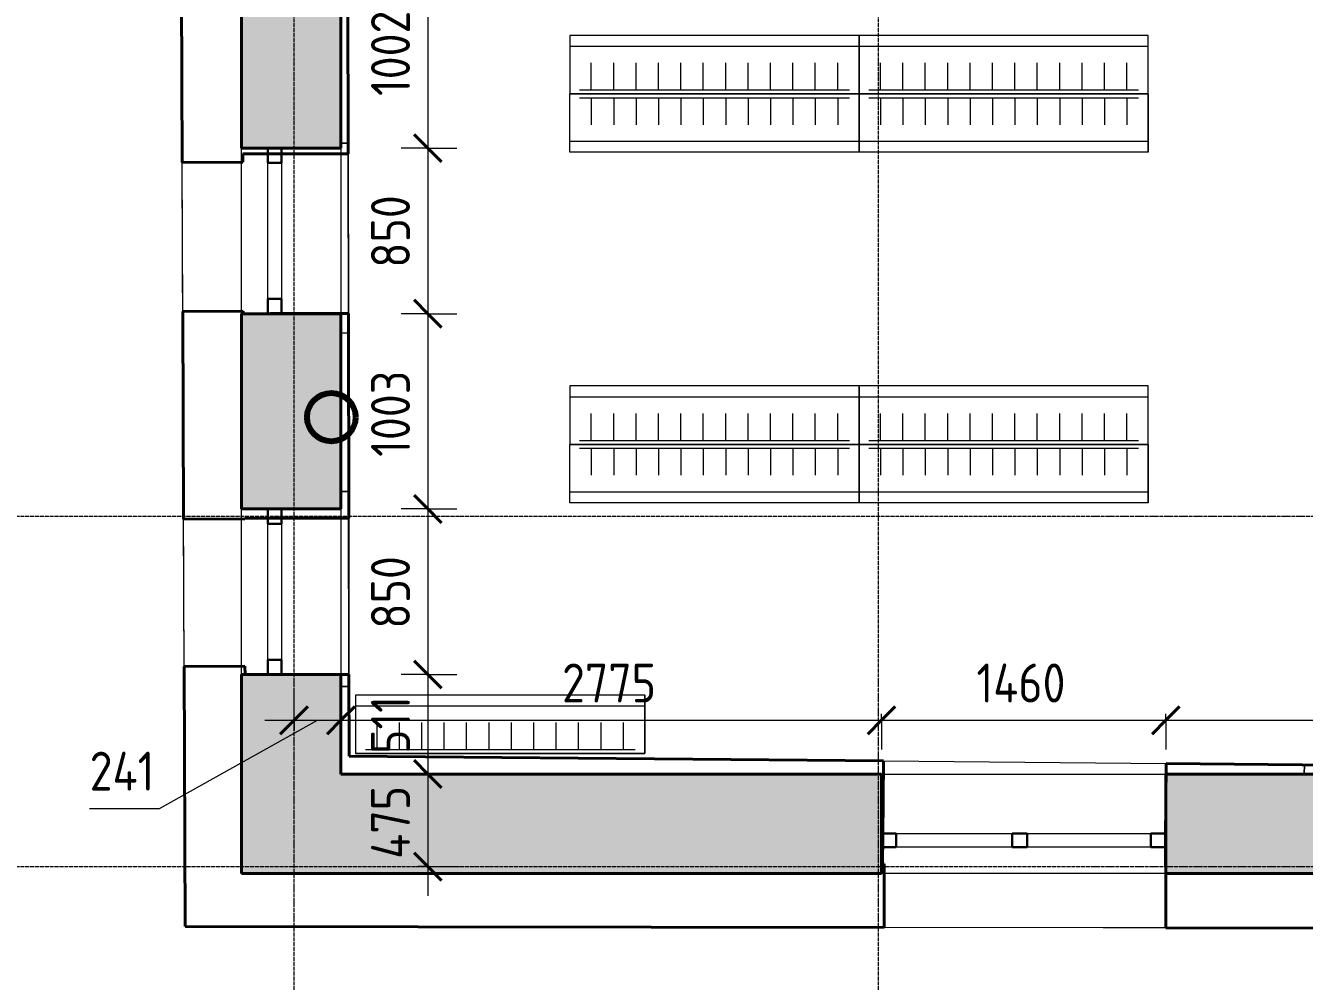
# Model space of a CAD drawing. Header units: millimetres. Extents: x -11886 to 68941, y -8130 to 45506.
# Drawn here: x -819 to 5748, y -283 to 4625 of the extents above; entities that cross this region are included whole.
import ezdxf

# ---------------------------------------------------------------- set-up
doc = ezdxf.new("R2010")
doc.units = ezdxf.units.MM
doc.linetypes.add('ADSK_Линия сетки', pattern=[25, 20, -2.5, 0, -2.5])
for name, color, linetype, lineweight in [('Витраж', 7, 'Continuous', 18), ('Оси', 7, 'Continuous', 9), ('Размеры', 7, 'Continuous', 9), ('Размеры-100', 7, 'Continuous', 9), ('Стены', 7, 'Continuous', 18), ('Стены наружные', 7, 'Continuous', 18), ('стояки', 7, 'Continuous', 9)]:
    doc.layers.add(name, color=color, linetype=linetype, lineweight=lineweight)
for name, color, linetype, lineweight, true_color in [('планы со стояками отопление_dwg', 7, 'Continuous', 9, 0x767676), ('Стены разрез', 7, 'Continuous', 40, 0xbb5389), ('ТХ', 5, 'Continuous', 9, 0x0000ff), ('ТХ 1 этаж_dwg', 7, 'Continuous', 9, 0x767676)]:
    doc.layers.add(name, color=color, linetype=linetype, lineweight=lineweight, true_color=true_color)
doc.styles.add('GOST Common_1', font='GOST_Common.ttf', dxfattribs={"width": 0.9, "height": 200})
doc.dimstyles.new('ADSK_Основной_2_мм_Округление_до_1_мм', dxfattribs={"dimscale": 304.8, "dimtxt": 201.142999, "dimasz": 0.463911, "dimexe": 0.492126, "dimexo": 0.492126, "dimgap": 0.098425, "dimtad": 1, "dimdec": 0, "dimdsep": 46, "dimtxsty": 'GOST Common_1', "dimblk1": 'OBLIQUE', "dimblk2": 'OBLIQUE', "dimsah": 1, "dimcen": 0.09, "dimdle": 0.492126, "dimazin": 2, "dimtfac": 1, "dimtdec": 4, "dimtix": 1, "dimtmove": 0, "dimatfit": 3, "dimfxl": 1, "dimtvp": 1, "dimtolj": 1, "dimtzin": 0, "dimlwd": 20, "dimlwe": 20, "dimarcsym": 2})
doc.dimstyles.new('ADSK_Основной_2_мм_Округление_до_1_мм_1', dxfattribs={"dimscale": 304.8, "dimtxt": 201.142999, "dimasz": 0.463911, "dimexe": 0.492126, "dimexo": 0.492126, "dimgap": 0.098425, "dimtad": 1, "dimdec": 0, "dimdsep": 46, "dimtxsty": 'GOST Common_1', "dimblk1": 'OBLIQUE', "dimblk2": 'OBLIQUE', "dimsah": 1, "dimcen": 0.09, "dimdle": 0.492126, "dimazin": 2, "dimtfac": 1, "dimtdec": 4, "dimtix": 1, "dimtmove": 1, "dimatfit": 3, "dimfxl": 1, "dimtvp": 1, "dimtolj": 1, "dimtzin": 0, "dimlwd": 20, "dimlwe": 20, "dimarcsym": 2})

# ---------------------------------------------------------------- blocks, each defined once
blk = doc.blocks.new('Существующие стены 1 эт - Существующие стены 1 эт-653793-01 План 1-го этажа кладочный')
at = {"layer": 'Стены', "color": 243, "true_color": 0xbb5389}
for p, q in [((0, 0), (-29.8, 8263.2)), ((800.5, 4021.3), (837.7, 4021.3)), ((837.7, 4021.3), (800.5, 4021.3)), ((839, 3046.7), (837.7, 4021.3)), ((837.7, 4021.3), (839, 3046.7)), ((425.5, 3966), (296.8, 3965.8)), ((296.8, 3965.8), (296.9, 3924)), ((837.7, 3966.6), (495.5, 3966.1)), ((837.7, 3966.6), (838.9, 3146.6)), ((296.9, 3924), (-14.1, 3922.9)), ((-11.4, 3157.7), (-14.1, 3922.9)), ((-11.4, 3157.7), (297.9, 3158.9)), ((297.9, 3158.9), (297.9, 3145.9)), ((297.9, 3145.9), (425.5, 3146.1)), ((495.5, 3146.2), (838.9, 3146.6)), ((839, 3046.7), (801.6, 3046.6)), ((801.6, 3046.6), (839, 3046.7)), ((800.5, 2232.6), (840.2, 2232.6)), ((840.2, 2232.6), (800.5, 2232.6)), ((841.6, 1230.9), (840.2, 2232.6)), ((840.2, 2232.6), (841.6, 1230.9)), ((306.8, 2092.1), (-7.5, 2091)), ((-4.8, 1334), (-7.5, 2091)), ((425.5, 2095), (306.8, 2094.9)), ((306.8, 2094.9), (306.8, 2092.1)), ((840.4, 2095.6), (495.5, 2095.1)), ((840.4, 2095.6), (841.5, 1293.8)), ((-4.8, 1334), (307.9, 1335.2)), ((307.9, 1335.2), (308, 1293)), ((308, 1293), (425.5, 1293.2)), ((495.5, 1293.3), (841.5, 1293.8)), ((841.6, 1230.9), (800.5, 1230.9)), ((800.5, 1230.9), (841.6, 1230.9)), ((3586.7, 849.4), (3583.4, 477)), ((3586.7, 849.4), (5038.5, 836.3)), ((5038, 782), (5038.5, 836.3)), ((5747.1, 782), (5747.6, 829.9)), ((5747.6, 829.9), (5747.1, 782)), ((7134.1, 817.4), (5747.6, 829.9)), ((5747.6, 829.9), (7134.1, 817.4)), ((5035.3, 477), (5035.8, 536.5)), ((3582.8, 407), (3582, 321.7)), ((5033.7, 308.6), (5034.6, 407)), ((3582, 321.7), (3590.1, 321.6)), ((3590.1, 321.6), (3589.6, -5.7)), ((5035.8, 308.6), (5033.7, 308.6)), ((5035.3, -8), (5035.8, 308.6)), ((8559, -13.6), (0, 0)), ((5035.3, -8), (3589.6, -5.7))]:
    blk.add_line(p, q, dxfattribs=at)
at = {"layer": 'Стены разрез'}
for p, q in [((-14.1, 3922.9), (-18.1, 5036)), ((837.7, 3966.6), (836.3, 4998.7)), ((436.8, 3966), (296.8, 3965.8)), ((296.8, 3965.8), (296.9, 3924)), ((837.7, 3966.6), (436.8, 3966)), ((-14.1, 3922.9), (296.9, 3924)), ((-11.4, 3157.7), (297.9, 3158.9)), ((-7.5, 2091), (-11.4, 3157.7)), ((297.9, 3158.9), (297.9, 3145.9)), ((297.9, 3145.9), (437.9, 3146.1)), ((838.9, 3146.6), (437.9, 3146.1)), ((840.4, 2095.6), (838.9, 3146.6)), ((-7.5, 2091), (306.8, 2092.1)), ((446.8, 2095.1), (306.8, 2094.9)), ((306.8, 2094.9), (306.8, 2092.1)), ((840.4, 2095.6), (446.8, 2095.1)), ((-4.8, 1334), (307.9, 1335.2)), ((-4.8, 1334), (0, 0)), ((307.9, 1335.2), (308, 1293)), ((308, 1293), (448, 1293.2)), ((841.5, 1293.8), (448, 1293.2)), ((842.1, 874.1), (841.5, 1293.8)), ((3586.7, 849.4), (842.1, 874.1)), ((3586.7, 849.4), (3583.2, 461.7)), ((5038.5, 836.3), (5035, 448.6)), ((7731.3, 812), (5038.5, 836.3)), ((3583.2, 461.7), (3582, 321.7)), ((5033.7, 308.6), (5035, 448.6)), ((3582, 321.7), (3590.1, 321.6)), ((3589.6, -5.7), (3590.1, 321.6)), ((5035.8, 308.6), (5033.7, 308.6)), ((5035.3, -8), (5035.8, 308.6)), ((0, 0), (3589.6, -5.7)), ((5035.3, -8), (8559, -13.6))]:
    blk.add_line(p, q, dxfattribs=at)
blk = doc.blocks.new('Прямоугольный импост - 70х20_56мм-1256354-01 План 1-го этажа кладочный')
at = {"layer": 'Витраж', "lineweight": 30}
for p, q in [((-76, 35), (0, 35)), ((-76, -35), (-76, 35)), ((0, 35), (0, -35)), ((0, -35), (-76, -35))]:
    blk.add_line(p, q, dxfattribs=at)
blk = doc.blocks.new('Прямоугольный импост - 70х20_56мм-1256356-01 План 1-го этажа кладочный')
at = {"layer": 'Витраж', "lineweight": 30}
for p, q in [((0, 35), (-76, 35)), ((-76, 35), (-76, -35)), ((0, -35), (0, 35)), ((-76, -35), (0, -35))]:
    blk.add_line(p, q, dxfattribs=at)
blk = doc.blocks.new('Прямоугольный импост - 70х60мм-1425356-01 План 1-го этажа кладочный')
at = {"layer": 'Витраж'}
for p, q in [((425.5, 1369), (425.5, 2067)), ((495.5, 2067), (495.5, 1369))]:
    blk.add_line(p, q, dxfattribs=at)
blk = doc.blocks.new('Прямоугольный импост - 70х20_56мм-V136-01 План 1-го этажа кладочный')
at = {"layer": 'Витраж', "lineweight": 30}
for p, q in [((-76, 35), (0, 35)), ((-76, -35), (-76, 35)), ((0, 35), (0, -35)), ((0, -35), (-76, -35))]:
    blk.add_line(p, q, dxfattribs=at)
blk = doc.blocks.new('Прямоугольный импост - 70х20_56мм-V137-01 План 1-го этажа кладочный')
at = {"layer": 'Витраж', "lineweight": 30}
for p, q in [((0, 35), (-76, 35)), ((-76, 35), (-76, -35)), ((0, -35), (0, 35)), ((-76, -35), (0, -35))]:
    blk.add_line(p, q, dxfattribs=at)
blk = doc.blocks.new('Прямоугольный импост - 70х60мм-1427662-01 План 1-го этажа кладочный')
at = {"layer": 'Витраж'}
for p, q in [((45340.6, 355.2), (45936.6, 355.2)), ((45936.6, 285.2), (45340.6, 285.2))]:
    blk.add_line(p, q, dxfattribs=at)
blk = doc.blocks.new('Прямоугольный импост - 70х60мм-1243863-01 План 1-го этажа кладочный')
at = {"layer": 'Витраж'}
for p, q in [((-4836.4, 43593.9), (-4200.4, 43593.9)), ((-4200.4, 43523.9), (-4836.4, 43523.9))]:
    blk.add_line(p, q, dxfattribs=at)
blk = doc.blocks.new('Прямоугольный импост - 70х76мм-V138-01 План 1-го этажа кладочный')
at = {"layer": 'Витраж', "lineweight": 30}
for p, q in [((-38, 35), (38, 35)), ((-38, -35), (-38, 35)), ((38, 35), (38, -35)), ((38, -35), (-38, -35))]:
    blk.add_line(p, q, dxfattribs=at)
blk = doc.blocks.new('планы со стояками отопление_dwg-1484427-01 План 1-го этажа кладочный')
at = {"layer": 'стояки', "color": 246, "lineweight": 80, "true_color": 0x7f001f}
blk.add_circle((173146.8, 158691.7), 124.3, dxfattribs=at)
blk = doc.blocks.new('ТХ 1 этаж_dwg_A$C12d4e0ed-2118360-01 План 1-го этажа кладочный')
at = {"layer": 'ТХ', "color": 253, "true_color": 0xa0a0a0}
for p, q in [((56, -1485), (56, 0)), ((544, -1485), (544, 0)), ((280, -1435), (280, -50)), ((320, -1435), (320, -50)), ((280, -110), (141.4, -110)), ((320, -110), (458.6, -110)), ((280, -225), (141.4, -225)), ((320, -225), (458.6, -225)), ((280, -340), (141.4, -340)), ((320, -340), (458.6, -340)), ((280, -455), (141.4, -455)), ((320, -455), (458.6, -455)), ((280, -570), (141.4, -570)), ((320, -570), (458.6, -570)), ((280, -685), (141.4, -685)), ((320, -685), (458.6, -685)), ((280, -800), (141.4, -800)), ((320, -800), (458.6, -800)), ((280, -915), (141.4, -915)), ((320, -915), (458.6, -915)), ((280, -1030), (141.4, -1030)), ((320, -1030), (458.6, -1030)), ((280, -1145), (141.4, -1145)), ((320, -1145), (458.6, -1145)), ((280, -1260), (141.4, -1260)), ((320, -1260), (458.6, -1260)), ((280, -1375), (141.4, -1375)), ((320, -1375), (458.6, -1375))]:
    blk.add_line(p, q, dxfattribs=at)
at = {"layer": 'ТХ', "color": 253, "true_color": 0xa0a0a0, "flags": 128}
blk.add_lwpolyline([(0, -1485), (300, -1485), (300, 0), (300, -1485), (300, 0), (0, 0)], close=True, dxfattribs=at)
blk.add_lwpolyline([(600, 0), (300, 0), (600, 0), (600, -1485), (300, -1485), (300, 0), (0, 0)], dxfattribs=at)
blk = doc.blocks.new('ТХ 1 этаж_dwg_A$Ce105b726-2118361-01 План 1-го этажа кладочный')
at = {"layer": 'ТХ', "color": 253, "true_color": 0xa0a0a0}
for p, q in [((-244, -1485), (-244, 0)), ((-20, -1435), (-20, -50)), ((-20, -110), (-158.6, -110)), ((-20, -225), (-158.6, -225)), ((-20, -340), (-158.6, -340)), ((-20, -455), (-158.6, -455)), ((-20, -570), (-158.6, -570)), ((-20, -685), (-158.6, -685)), ((-20, -800), (-158.6, -800)), ((-20, -915), (-158.6, -915)), ((-20, -1030), (-158.6, -1030)), ((-20, -1145), (-158.6, -1145)), ((-20, -1260), (-158.6, -1260)), ((-20, -1375), (-158.6, -1375))]:
    blk.add_line(p, q, dxfattribs=at)
at = {"layer": 'ТХ', "color": 253, "true_color": 0xa0a0a0, "flags": 128}
blk.add_lwpolyline([(-300, -1485), (0, -1485), (0, 0), (0, -1485), (0, 0), (-300, 0)], close=True, dxfattribs=at)
blk.add_lwpolyline([(-300, 0), (0, 0), (0, -1485)], dxfattribs=at)
blk = doc.blocks.new('ТХ 1 этаж_dwg-2084881-01 План 1-го этажа кладочный')
at = {"rotation": 270}
for name, p in [('ТХ 1 этаж_dwg_A$C12d4e0ed-2118360-01 План 1-го этажа кладочный', (121462.3, -66297.9)), ('ТХ 1 этаж_dwg_A$C12d4e0ed-2118360-01 План 1-го этажа кладочный', (122947.3, -66297.9)), ('ТХ 1 этаж_dwg_A$C12d4e0ed-2118360-01 План 1-го этажа кладочный', (121462.3, -68097.9)), ('ТХ 1 этаж_dwg_A$C12d4e0ed-2118360-01 План 1-го этажа кладочный', (122947.3, -68097.9)), ('ТХ 1 этаж_dwg_A$Ce105b726-2118361-01 План 1-го этажа кладочный', (120362.3, -69984.9))]:
    blk.add_blockref(name, p, dxfattribs=at)
blk = doc.blocks.new('DIMBLOCK40-01 План 1-го этажа кладочный')
at = {"layer": 'Размеры-100', "lineweight": 20, "transparency": 16777216}
for p, q in [((559.9, 1058.1), (559.9, 1208.1)), ((800.5, 1058.1), (800.5, 1208.1)), ((-131.6, 605.4), (680.2, 1058.1)), ((409.9, 1058.1), (800.5, 1058.1)), ((559.9, 1058.1), (559.9, 1008.1)), ((800.5, 1058.1), (800.5, 1008.1)), ((-489.6, 605.4), (-131.6, 605.4))]:
    blk.add_line(p, q, dxfattribs=at)
at = {"layer": 'Размеры-100', "lineweight": 40, "transparency": 16777216}
for p, q in [((559.9, 1058.1), (630.6, 1128.8)), ((800.5, 1058.1), (871.2, 1128.8)), ((559.9, 1058.1), (489.2, 987.4)), ((800.5, 1058.1), (729.8, 987.4))]:
    blk.add_line(p, q, dxfattribs=at)
at = {"layer": 'Размеры-100', "color": 0, "lineweight": 20, "transparency": 16777216, "insert": (-489.6, 896.8), "char_height": 200, "width": 429.56, "attachment_point": 1, "line_spacing_factor": 1.022761, "style": 'GOST Common_1'}
blk.add_mtext('241', dxfattribs=at)
blk = doc.blocks.new('_Oblique')
at = {"color": 0, "linetype": 'ByBlock', "lineweight": -2}
blk.add_line((-0.5, -0.5), (0.5, 0.5), dxfattribs=at)
blk = doc.blocks.new('DIMBLOCK41-01 План 1-го этажа кладочный')
at = {"layer": 'Размеры-100', "lineweight": 20, "transparency": 16777216}
for p, q in [((800.5, 1058.1), (800.5, 1208.1)), ((800.5, 1058.1), (3575.8, 1058.1)), ((800.5, 1058.1), (800.5, 1008.1)), ((3575.8, 1058.1), (3575.8, 1092)), ((3575.8, 1058.1), (3575.8, 908.1))]:
    blk.add_line(p, q, dxfattribs=at)
at = {"layer": 'Размеры-100', "lineweight": 40, "transparency": 16777216}
for p, q in [((800.5, 1058.1), (871.2, 1128.8)), ((3575.8, 1058.1), (3646.5, 1128.8)), ((800.5, 1058.1), (729.8, 987.4)), ((3575.8, 1058.1), (3505.1, 987.4))]:
    blk.add_line(p, q, dxfattribs=at)
at = {"layer": 'Размеры-100', "color": 0, "lineweight": 20, "transparency": 16777216, "insert": (1935.9, 1349.5), "char_height": 200, "width": 605.475, "attachment_point": 1, "line_spacing_factor": 1.022761, "style": 'GOST Common_1'}
blk.add_mtext('2775', dxfattribs=at)
blk = doc.blocks.new('DIMBLOCK42-01 План 1-го этажа кладочный')
at = {"layer": 'Размеры-100', "lineweight": 40, "transparency": 16777216}
for p, q in [((3575.8, 1058.1), (3646.5, 1128.8)), ((5035.8, 1058.1), (5106.5, 1128.8)), ((3575.8, 1058.1), (3505.1, 987.4)), ((5035.8, 1058.1), (4965.1, 987.4))]:
    blk.add_line(p, q, dxfattribs=at)
at = {"layer": 'Размеры-100', "lineweight": 20, "transparency": 16777216}
for p, q in [((3575.8, 1058.1), (3575.8, 1092)), ((3575.8, 1058.1), (5035.8, 1058.1)), ((3575.8, 1058.1), (3575.8, 908.1)), ((5035.8, 1058.1), (5035.8, 1092)), ((5035.8, 1058.1), (5035.8, 908.1))]:
    blk.add_line(p, q, dxfattribs=at)
at = {"layer": 'Размеры-100', "color": 0, "lineweight": 20, "transparency": 16777216, "insert": (4063.7, 1349.5), "char_height": 200, "width": 580.928, "attachment_point": 1, "line_spacing_factor": 1.022761, "style": 'GOST Common_1'}
blk.add_mtext('1460', dxfattribs=at)
blk = doc.blocks.new('DIMBLOCK43-01 План 1-го этажа кладочный')
at = {"layer": 'Размеры-100', "lineweight": 20, "transparency": 16777216}
for p, q in [((7709.9, 1058.1), (7709.9, 1208.1)), ((5035.8, 1058.1), (5035.8, 1092)), ((5035.8, 1058.1), (7709.9, 1058.1)), ((5035.8, 1058.1), (5035.8, 908.1)), ((7709.9, 1058.1), (7709.9, 1008.1))]:
    blk.add_line(p, q, dxfattribs=at)
at = {"layer": 'Размеры-100', "lineweight": 40, "transparency": 16777216}
for p, q in [((5035.8, 1058.1), (5106.5, 1128.8)), ((7709.9, 1058.1), (7780.6, 1128.8)), ((5035.8, 1058.1), (4965.1, 987.4)), ((7709.9, 1058.1), (7639.2, 987.4))]:
    blk.add_line(p, q, dxfattribs=at)
at = {"layer": 'Размеры-100', "color": 0, "lineweight": 20, "transparency": 16777216, "insert": (6112, 1349.5), "char_height": 200, "width": 625.93, "attachment_point": 1, "line_spacing_factor": 1.022761, "style": 'GOST Common_1'}
blk.add_mtext('2674', dxfattribs=at)
blk = doc.blocks.new('DIMBLOCK51-01 План 1-го этажа кладочный')
at = {"layer": 'Размеры-100', "lineweight": 40, "transparency": 16777216}
for p, q in [((1246.5, 4997.9), (1175.8, 5068.6)), ((1246.5, 4997.9), (1317.2, 4927.2)), ((1246.5, 3995.9), (1175.8, 4066.6)), ((1246.5, 3995.9), (1317.2, 3925.2))]:
    blk.add_line(p, q, dxfattribs=at)
at = {"layer": 'Размеры-100', "lineweight": 20, "transparency": 16777216}
for p, q in [((1246.5, 4997.9), (1110.5, 4997.9)), ((1246.5, 4997.9), (1246.5, 3995.9)), ((1246.5, 4997.9), (1396.5, 4997.9)), ((1246.5, 3995.9), (1110.5, 3995.9)), ((1246.5, 3995.9), (1396.5, 3995.9))]:
    blk.add_line(p, q, dxfattribs=at)
at = {"layer": 'Размеры-100', "color": 0, "lineweight": 20, "transparency": 16777216, "insert": (955.1, 4263.4), "char_height": 200, "width": 560.473, "attachment_point": 1, "rotation": 90, "line_spacing_factor": 1.022761, "style": 'GOST Common_1'}
blk.add_mtext('1002', dxfattribs=at)
blk = doc.blocks.new('DIMBLOCK52-01 План 1-го этажа кладочный')
at = {"layer": 'Размеры-100', "lineweight": 40, "transparency": 16777216}
for p, q in [((1246.5, 3995.9), (1175.8, 4066.6)), ((1246.5, 3995.9), (1317.2, 3925.2)), ((1246.5, 3145.9), (1175.8, 3216.6)), ((1246.5, 3145.9), (1317.2, 3075.2))]:
    blk.add_line(p, q, dxfattribs=at)
at = {"layer": 'Размеры-100', "lineweight": 20, "transparency": 16777216}
for p, q in [((1246.5, 3995.9), (1110.5, 3995.9)), ((1246.5, 3995.9), (1246.5, 3145.9)), ((1246.5, 3995.9), (1396.5, 3995.9)), ((1246.5, 3145.9), (1110.5, 3145.9)), ((1246.5, 3145.9), (1396.5, 3145.9))]:
    blk.add_line(p, q, dxfattribs=at)
at = {"layer": 'Размеры-100', "color": 0, "lineweight": 20, "transparency": 16777216, "insert": (955.1, 3381.7), "char_height": 200, "width": 454.106, "attachment_point": 1, "rotation": 90, "line_spacing_factor": 1.022761, "style": 'GOST Common_1'}
blk.add_mtext('850', dxfattribs=at)
blk = doc.blocks.new('DIMBLOCK53-01 План 1-го этажа кладочный')
at = {"layer": 'Размеры-100', "lineweight": 40, "transparency": 16777216}
for p, q in [((1246.5, 3145.9), (1175.8, 3216.6)), ((1246.5, 3145.9), (1317.2, 3075.2)), ((1246.5, 2143), (1175.8, 2213.7)), ((1246.5, 2143), (1317.2, 2072.3))]:
    blk.add_line(p, q, dxfattribs=at)
at = {"layer": 'Размеры-100', "lineweight": 20, "transparency": 16777216}
for p, q in [((1246.5, 3145.9), (1110.5, 3145.9)), ((1246.5, 3145.9), (1246.5, 2143)), ((1246.5, 3145.9), (1396.5, 3145.9)), ((1246.5, 2143), (1110.5, 2143)), ((1246.5, 2143), (1396.5, 2143))]:
    blk.add_line(p, q, dxfattribs=at)
at = {"layer": 'Размеры-100', "color": 0, "lineweight": 20, "transparency": 16777216, "insert": (955.1, 2410.9), "char_height": 200, "width": 560.473, "attachment_point": 1, "rotation": 90, "line_spacing_factor": 1.022761, "style": 'GOST Common_1'}
blk.add_mtext('1003', dxfattribs=at)
blk = doc.blocks.new('DIMBLOCK54-01 План 1-го этажа кладочный')
at = {"layer": 'Размеры-100', "lineweight": 40, "transparency": 16777216}
for p, q in [((1246.5, 2143), (1175.8, 2213.7)), ((1246.5, 2143), (1317.2, 2072.3)), ((1246.5, 1293), (1175.8, 1363.7)), ((1246.5, 1293), (1317.2, 1222.3))]:
    blk.add_line(p, q, dxfattribs=at)
at = {"layer": 'Размеры-100', "lineweight": 20, "transparency": 16777216}
for p, q in [((1246.5, 2143), (1110.5, 2143)), ((1246.5, 2143), (1246.5, 1293)), ((1246.5, 2143), (1396.5, 2143)), ((1246.5, 1293), (1110.5, 1293)), ((1246.5, 1293), (1396.5, 1293))]:
    blk.add_line(p, q, dxfattribs=at)
at = {"layer": 'Размеры-100', "color": 0, "lineweight": 20, "transparency": 16777216, "insert": (955.1, 1528.8), "char_height": 200, "width": 454.106, "attachment_point": 1, "rotation": 90, "line_spacing_factor": 1.022761, "style": 'GOST Common_1'}
blk.add_mtext('850', dxfattribs=at)
blk = doc.blocks.new('DIMBLOCK55-01 План 1-го этажа кладочный')
at = {"layer": 'Размеры-100', "lineweight": 40, "transparency": 16777216}
for p, q in [((1246.5, 1293), (1175.8, 1363.7)), ((1246.5, 1293), (1317.2, 1222.3)), ((1246.5, 782), (1175.8, 852.7)), ((1246.5, 782), (1317.2, 711.3))]:
    blk.add_line(p, q, dxfattribs=at)
at = {"layer": 'Размеры-100', "lineweight": 20, "transparency": 16777216}
for p, q in [((1246.5, 1293), (1110.5, 1293)), ((1246.5, 1293), (1246.5, 782)), ((1246.5, 1293), (1396.5, 1293)), ((1246.5, 782), (1196.4, 782)), ((1246.5, 782), (1396.5, 782))]:
    blk.add_line(p, q, dxfattribs=at)
at = {"layer": 'Размеры-100', "color": 0, "lineweight": 20, "transparency": 16777216, "insert": (955.1, 885.8), "char_height": 200, "width": 364.103, "attachment_point": 1, "rotation": 90, "line_spacing_factor": 1.022761, "style": 'GOST Common_1'}
blk.add_mtext('511', dxfattribs=at)
blk = doc.blocks.new('DIMBLOCK56-01 План 1-го этажа кладочный')
at = {"layer": 'Размеры-100', "lineweight": 40, "transparency": 16777216}
for p, q in [((1246.5, 782), (1175.8, 852.7)), ((1246.5, 782), (1317.2, 711.3)), ((1246.5, 306.8), (1175.8, 377.5)), ((1246.5, 306.8), (1317.2, 236.1))]:
    blk.add_line(p, q, dxfattribs=at)
at = {"layer": 'Размеры-100', "lineweight": 20, "transparency": 16777216}
for p, q in [((1246.5, 782), (1196.4, 782)), ((1246.5, 782), (1246.5, 156.8)), ((1246.5, 782), (1396.5, 782)), ((1246.5, 306.8), (1196.4, 306.8)), ((1246.5, 306.8), (1396.5, 306.8))]:
    blk.add_line(p, q, dxfattribs=at)
at = {"layer": 'Размеры-100', "color": 0, "lineweight": 20, "transparency": 16777216, "insert": (955.1, 346.7), "char_height": 200, "width": 474.561, "attachment_point": 1, "rotation": 90, "line_spacing_factor": 1.022761, "style": 'GOST Common_1'}
blk.add_mtext('475', dxfattribs=at)

msp = doc.modelspace()

# ---------------------------------------------------------------- hatches: boundary and pattern name
at = {"layer": 'Стены наружные', "true_color": 0xc0c0c0}
h = msp.add_hatch(color=9, dxfattribs=at)
h.paths.add_polyline_path([(800.5, 272), (800.5, 1293), (290.5, 1293), (290.5, 272), (642.4, 272)])
h.paths.add_polyline_path([(800.5, 2143), (800.5, 3145.9), (290.5, 3145.9), (290.5, 2143), (640.3, 2143)])
h.paths.add_polyline_path([(290.5, 3995.9), (800.5, 3995.9), (800.5, 4997.9), (290.5, 4997.9), (290.5, 4790.5)])
h.paths.add_polyline_path([(630.8, 5847.9), (800.5, 5847.9), (800.5, 6805.9), (290.5, 6805.9), (290.5, 5847.9)])
h.paths.add_polyline_path([(800.5, 7655.9), (800.5, 8529.3), (290.5, 8529.3), (290.5, 7655.9), (796.8, 7655.9)])
h = msp.add_hatch(color=9, dxfattribs=at)
h.paths.add_polyline_path([(800.5, 272), (3575.8, 272), (3575.8, 782), (800.5, 782), (800.5, 321.7)])
h.paths.add_polyline_path([(7932.8, 272), (8273, 272), (8273, 782), (5035.8, 782), (5035.8, 272), (7769.3, 272)])

# ---------------------------------------------------------------- linework, layer by layer
at = {"layer": 'Оси', "linetype": 'ADSK_Линия сетки'}
for p, q in [((559.9, -7330.4), (559.9, 44421.9)), ((3559.9, -7330.4), (3559.9, 44421.9)), ((-11086.2, 2106.8), (57141.7, 2106.8)), ((-11086.2, 306.8), (57141.7, 306.8))]:
    msp.add_line(p, q, dxfattribs=at)
at = {"layer": 'Стены наружные', "lineweight": 40}
for p, q in [((290.5, 4997.9), (290.5, 3995.9)), ((800.5, 3995.9), (800.5, 4997.9)), ((290.5, 3995.9), (800.5, 3995.9)), ((290.5, 3145.9), (290.5, 2143)), ((800.5, 3145.9), (290.5, 3145.9)), ((800.5, 2143), (800.5, 3145.9)), ((290.5, 2143), (800.5, 2143)), ((290.5, 1293), (290.5, 272)), ((800.5, 1293), (290.5, 1293)), ((800.5, 782), (800.5, 1293)), ((3575.8, 782), (800.5, 782)), ((3575.8, 272), (3575.8, 782)), ((7763, 782), (5035.8, 782)), ((5035.8, 782), (5035.8, 272)), ((290.5, 272), (3575.8, 272)), ((5035.8, 272), (8273, 272))]:
    msp.add_line(p, q, dxfattribs=at)
at = {"layer": 'Стены наружные'}
for p, q in [((290.5, 3146.2), (290.5, 3995.9)), ((800.5, 3995.9), (800.5, 3146.6)), ((290.5, 1293), (290.5, 2143)), ((800.5, 2143), (800.5, 1293.7)), ((3575.8, 782), (5035.8, 782)), ((5035.7, 272), (3575.8, 272))]:
    msp.add_line(p, q, dxfattribs=at)

# ---------------------------------------------------------------- block references
at = {"layer": 'Витраж', "extrusion": (0, 0, -1), "rotation": 90.00000000000007}
for p in [(-460.5, 3995.9), (-460.5, 2143)]:
    msp.add_blockref('Прямоугольный импост - 70х20_56мм-1256354-01 План 1-го этажа кладочный', p, dxfattribs=at)
at = {"layer": 'Витраж'}
for name, p in [('Прямоугольный импост - 70х60мм-1425356-01 План 1-го этажа кладочный', (0, 1852.9)), ('Прямоугольный импост - 70х60мм-1425356-01 План 1-го этажа кладочный', (0, 0)), ('Прямоугольный импост - 70х60мм-1427662-01 План 1-го этажа кладочный', (-41688.8, 121.8)), ('Прямоугольный импост - 70х20_56мм-V137-01 План 1-го этажа кладочный', (5035.8, 442))]:
    msp.add_blockref(name, p, dxfattribs=at)
for name, p, rotation in [('Прямоугольный импост - 70х20_56мм-1256356-01 План 1-го этажа кладочный', (460.5, 3145.9), 269.9999999999999), ('Прямоугольный импост - 70х20_56мм-1256356-01 План 1-го этажа кладочный', (460.5, 1293), 269.9999999999999), ('Прямоугольный импост - 70х60мм-1243863-01 План 1-го этажа кладочный', (123.4, 44000.9), 180)]:
    msp.add_blockref(name, p, dxfattribs=dict(at, rotation=rotation))
at = {"layer": 'Витраж', "extrusion": (0, 0, -1)}
for name, p in [('Прямоугольный импост - 70х20_56мм-V136-01 План 1-го этажа кладочный', (-3575.8, 442)), ('Прямоугольный импост - 70х76мм-V138-01 План 1-го этажа кладочный', (-4285.8, 442))]:
    msp.add_blockref(name, p, dxfattribs=at)
at = {"layer": 'планы со стояками отопление_dwg', "color": 6, "true_color": 0xff00ff}
msp.add_blockref('планы со стояками отопление_dwg-1484427-01 План 1-го этажа кладочный', (-172395.5, -156077), dxfattribs=at)
at = {"layer": 'Стены разрез'}
msp.add_blockref('Существующие стены 1 эт - Существующие стены 1 эт-653793-01 План 1-го этажа кладочный', (0, 0), dxfattribs=at)
at = {"layer": 'ТХ 1 этаж_dwg', "color": 253, "true_color": 0xa0a0a0}
msp.add_blockref('ТХ 1 этаж_dwg-2084881-01 План 1-го этажа кладочный', (-118001.2, 70872.8), dxfattribs=at)

# ---------------------------------------------------------------- dimensions: what is measured, and where the dimension line sits
at = {"layer": 'Размеры', "lineweight": 20}
for base, p1, p2, override, picture, middle in [((1246.5, 3995.9), (960.5, 4997.9), (960.5, 3995.9), {"dimpost": '<>', "dimfxl": 1002.02271}, 'DIMBLOCK51-01 План 1-го этажа кладочный', (1116.5, 4496.9)), ((1246.5, 3145.9), (960.5, 3995.9), (960.5, 3145.9), {"dimpost": '<>', "dimfxl": 850}, 'DIMBLOCK52-01 План 1-го этажа кладочный', (1116.5, 3570.9)), ((1246.5, 2143), (960.5, 3145.9), (960.5, 2143), {"dimpost": '<>', "dimfxl": 1002.874825}, 'DIMBLOCK53-01 План 1-го этажа кладочный', (1116.5, 2644.4)), ((1246.5, 1293), (960.5, 2143), (960.5, 1293), {"dimpost": '<>', "dimfxl": 850}, 'DIMBLOCK54-01 План 1-го этажа кладочный', (1116.5, 1718)), ((1246.5, 782), (960.5, 1293), (1346.4, 782), {"dimpost": '<>', "dimfxl": 640.361289}, 'DIMBLOCK55-01 План 1-го этажа кладочный', (1116.5, 1037.5)), ((1246.5, 306.8), (1346.4, 782), (1346.4, 306.8), {"dimpost": '<>', "dimfxl": 475.232314}, 'DIMBLOCK56-01 План 1-го этажа кладочный', (1116.5, 544.4))]:
    dim = msp.add_linear_dim(base=base, p1=p1, p2=p2, angle=90, dimstyle='ADSK_Основной_2_мм_Округление_до_1_мм', override=override, dxfattribs=at)
    dim.commit()
    dim.dimension.update_dxf_attribs({"geometry": picture, "text_midpoint": middle})
for base, p1, p2, override, picture, middle in [((3575.8, 1058.1), (800.5, 1158.1), (3575.8, 942), {"dimpost": '<>', "dimfxl": 2783.699582}, 'DIMBLOCK41-01 План 1-го этажа кладочный', (2188.1, 1188.1)), ((5035.8, 1058.1), (3575.8, 942), (5035.8, 942), {"dimpost": '<>', "dimfxl": 1460}, 'DIMBLOCK42-01 План 1-го этажа кладочный', (4305.8, 1188.1)), ((7709.9, 1058.1), (5035.8, 942), (7709.9, 1158.1), {"dimpost": '<>', "dimfxl": 2682.831747}, 'DIMBLOCK43-01 План 1-го этажа кладочный', (6372.9, 1188.1))]:
    dim = msp.add_linear_dim(base=base, p1=p1, p2=p2, dimstyle='ADSK_Основной_2_мм_Округление_до_1_мм', override=override, dxfattribs=at)
    dim.commit()
    dim.dimension.update_dxf_attribs({"geometry": picture, "text_midpoint": middle})
dim = msp.add_linear_dim(base=(800.5, 1058.1), p1=(559.9, 1158.1), p2=(800.5, 1158.1), dimstyle='ADSK_Основной_2_мм_Округление_до_1_мм_1', override={"dimpost": '<>', "dimfxl": 240.588345}, dxfattribs=at)
dim.commit()
dim.dimension.update_dxf_attribs({"geometry": 'DIMBLOCK40-01 План 1-го этажа кладочный', "text_midpoint": (-274.8, 763.4), "dimtype": 160})

doc.saveas('drawing.dxf')
